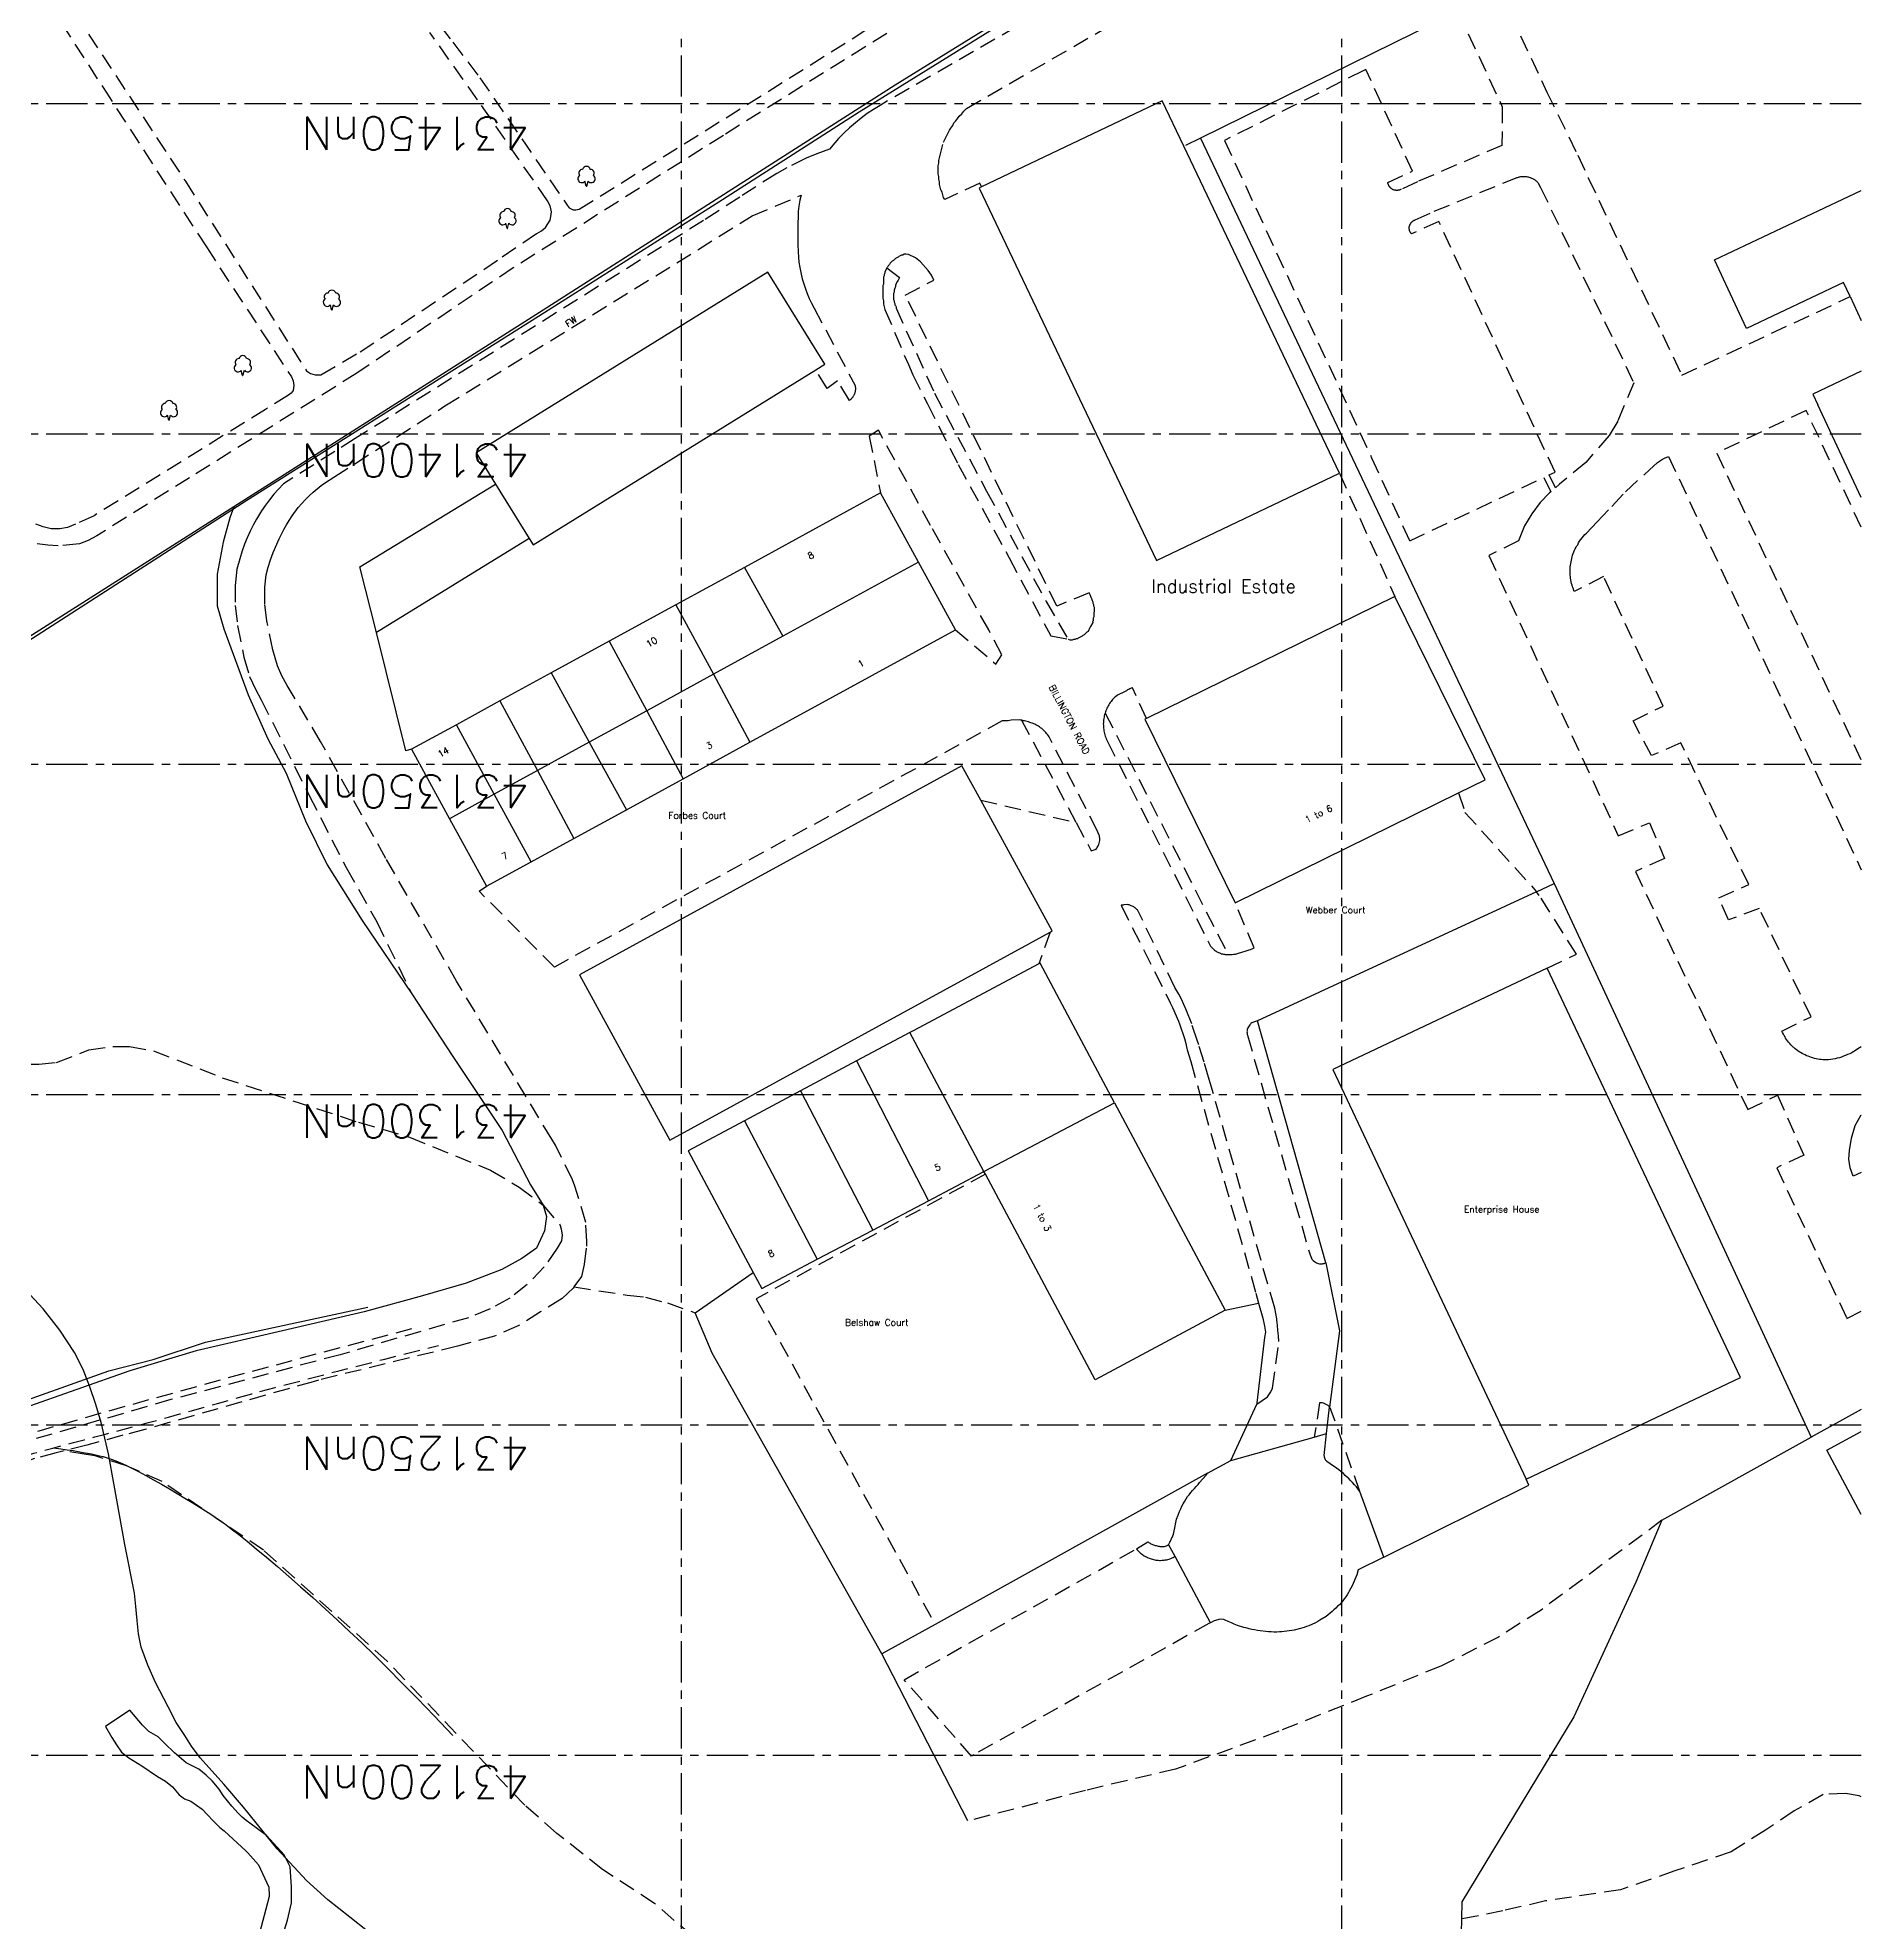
# Model space of a CAD drawing. Extents: x 380524 to 381571, y 430951 to 432014.
# Drawn here: x 381202.5 to 381478.6, y 431174.7 to 431459.9 of the extents above; entities that cross this region are included whole.
import ezdxf

# ---------------------------------------------------------------- set-up
doc = ezdxf.new("R2010")
doc.units = 0
doc.header["$LTSCALE"] = 5
doc.header["$MEASUREMENT"] = 0
doc.linetypes.add('CENTER', pattern=[2, 1.25, -0.25, 0.25, -0.25])
doc.linetypes.add('DASHED', pattern=[0.75, 0.5, -0.25])
doc.layers.get('0').update_dxf_attribs({"linetype": 'CONTINUOUS'})
for name, color, linetype in [('DRGTEXT', 4, 'CONTINUOUS'), ('G8010001', 8, 'CONTINUOUS'), ('G8010007', 6, 'CONTINUOUS'), ('G8010021', 8, 'DASHED'), ('G8010030', 8, 'CONTINUOUS'), ('G8010032', 8, 'DASHED'), ('G8010036', 3, 'DASHED'), ('G8010059', 4, 'CONTINUOUS'), ('G8010373', 8, 'CONTINUOUS'), ('G8010572', 8, 'CENTER'), ('G8011000', 8, 'CONTINUOUS'), ('G8011005', 6, 'CONTINUOUS'), ('G8011006', 8, 'CONTINUOUS'), ('G8011009', 8, 'CONTINUOUS'), ('os', 8, 'CONTINUOUS')]:
    doc.layers.add(name, color=color, linetype=linetype)
doc.styles.add('ROMANS', font='ROMANS.SHX')
doc.styles.get("Standard").update_dxf_attribs({"font": 'SIMPLEX.SHX'})

# ---------------------------------------------------------------- blocks, each defined once
blk = doc.blocks.new('TREENC')
for p, q in [((-0.192324, 0.008718), (-1.744066, 5.965677)), ((-0.193702, 0.00637), (0.231854, 0.00637)), ((0.231854, 0.00637), (1.816483, 6.033653))]:
    blk.add_line(p, q)
for centre, radius, start, end in [((0.01908, 18.506806), 4.597739, 13.229441, 166.770559), ((-5.352941, 8.804875), 4.597739, 124.320684, 321.504411), ((-4.646574, 15.301103), 4.262135, 87.445922, 219.289963), ((5.485202, 8.804875), 4.597739, 217.066148, 56.595122), ((4.684725, 15.301103), 4.262135, 321.417723, 92.554078)]:
    blk.add_arc(centre, radius, start, end)

msp = doc.modelspace()

# ---------------------------------------------------------------- linework, layer by layer
at = {"layer": 'G8010001'}
for points in [[(381376.04, 431443.51), (381372.77, 431450.38), (381345.41, 431437.35)], [(381399.62, 431394.04), (381376.04, 431443.51)], [(381345.41, 431437.35), (381345.07, 431437.19), (381371.92, 431380.84), (381399.62, 431394.04)], [(381476.92, 431420.75), (381475.92, 431422.88), (381461.22, 431415.93), (381456.37, 431426.33), (381478.62, 431436.81)], [(381320.34, 431409.68), (381321.7, 431410.51), (381313.07, 431424.46), (381268.92, 431397.12), (381271.87, 431392.36)], [(381476.92, 431420.75), (381478.62, 431417.12)], [(381276.95, 431384.15), (381277.55, 431383.18), (381320.34, 431409.68)], [(381478.62, 431409.45), (381471.27, 431405.99), (381472.04, 431404.36)], [(381478.62, 431390.34), (381472.04, 431404.36)], [(381271.87, 431392.36), (381276.95, 431384.15)], [(381330.14, 431391.06), (381309.53, 431379.78)], [(381335.87, 431380.57), (381330.14, 431391.06)], [(381309.53, 431379.78), (381299.16, 431374.13)], [(381309.53, 431379.78), (381315.36, 431369.34)], [(381335.87, 431380.57), (381315.36, 431369.34)], [(381341.49, 431370.31), (381335.87, 431380.57)], [(381299.16, 431374.13), (381289.07, 431368.62)], [(381299.16, 431374.13), (381304.83, 431363.59)], [(381408.02, 431375.38), (381370.41, 431356.91)], [(381417.65, 431345.66), (381421.67, 431347.63), (381408.02, 431375.38)], [(381310.37, 431353.3), (381341.49, 431370.31)], [(381289.07, 431368.62), (381280.29, 431363.82)], [(381289.07, 431368.62), (381294.75, 431358.07)], [(381315.36, 431369.34), (381304.83, 431363.59)], [(381280.29, 431363.82), (381272.52, 431359.57)], [(381280.29, 431363.82), (381286.05, 431353.32)], [(381304.83, 431363.59), (381294.75, 431358.07)], [(381304.83, 431363.59), (381310.37, 431353.3)], [(381272.52, 431359.57), (381265.92, 431355.96)], [(381272.52, 431359.57), (381278.2, 431349.02)], [(381265.92, 431355.96), (381259.14, 431352.26)], [(381271.67, 431345.45), (381265.92, 431355.96)], [(381294.75, 431358.07), (381286.05, 431353.32)], [(381294.75, 431358.07), (381300.28, 431347.78)], [(381370.41, 431356.91), (381370.17, 431356.79), (381383.82, 431328.99)], [(381286.05, 431353.32), (381278.2, 431349.02)], [(381286.05, 431353.32), (381291.67, 431343.09)], [(381300.28, 431347.78), (381310.37, 431353.3)], [(381259.14, 431352.26), (381264.89, 431341.74)], [(381278.2, 431349.02), (381271.67, 431345.45)], [(381278.2, 431349.02), (381283.73, 431338.74)], [(381345.3, 431344.53), (381342.47, 431349.74), (381284.57, 431318.09), (381298.22, 431293.09), (381355.82, 431324.57)], [(381291.67, 431343.09), (381300.28, 431347.78)], [(381271.67, 431345.45), (381264.89, 431341.74)], [(381277.26, 431335.21), (381271.67, 431345.45)], [(381355.82, 431324.57), (381356.12, 431324.74), (381345.3, 431344.53)], [(381383.82, 431328.99), (381417.65, 431345.66)], [(381264.89, 431341.74), (381270.49, 431331.51)], [(381283.73, 431338.74), (381291.67, 431343.09)], [(381277.26, 431335.21), (381283.73, 431338.74)], [(381270.49, 431331.51), (381277.26, 431335.21)], [(381354.1, 431319.78), (381335.07, 431309.63), (381334.58, 431309.38)], [(381365.58, 431298.75), (381354.32, 431319.88), (381354.1, 431319.78)], [(381431.04, 431319.13), (381398.59, 431303.78), (381427.89, 431241.78)], [(381427.89, 431241.78), (381460.34, 431257.17), (381431.04, 431319.13)], [(381334.58, 431309.38), (381326.52, 431305.07)], [(381345.8, 431288.32), (381334.58, 431309.38)], [(381326.52, 431305.07), (381318.02, 431300.55)], [(381326.52, 431305.07), (381337.39, 431283.9)], [(381318.02, 431300.55), (381309.53, 431296.03)], [(381318.02, 431300.55), (381328.98, 431279.48)], [(381345.8, 431288.32), (381365.58, 431298.75)], [(381365.58, 431298.75), (381382.32, 431267.34)], [(381309.53, 431296.03), (381301.02, 431291.49), (381310.88, 431273.05)], [(381309.53, 431296.03), (381320.56, 431275.05)], [(381337.39, 431283.9), (381345.8, 431288.32)], [(381346.01, 431287.92), (381345.8, 431288.32)], [(381382.32, 431267.34), (381362.62, 431256.79), (381346.01, 431287.92)], [(381328.98, 431279.48), (381337.39, 431283.9)], [(381320.56, 431275.05), (381328.98, 431279.48)], [(381310.88, 431273.05), (381312.17, 431270.63), (381320.56, 431275.05)]]:
    msp.add_lwpolyline(points, dxfattribs=at)
at = {"layer": 'G8010007', "color": 8}
for points in [[(381190.67, 431361.97), (381234.22, 431389.95), (381279.3, 431418.39), (381306.19, 431435.46), (381326.89, 431448.7), (381369.41, 431475.11), (381387.68, 431486.42), (381409.3, 431500), (381416.45, 431504.3), (381428.1, 431511.8), (381440.4, 431519.65), (381452.8, 431527.5), (381466.1, 431536.05), (381478.62, 431543.82)], [(381252.46, 431173.36), (381249.81, 431175.48), (381246.44, 431178.12), (381243.25, 431181.03), (381238.8, 431185.82), (381233.69, 431192.11), (381230.71, 431195.62), (381227.12, 431199.61), (381225.81, 431201.38), (381224.82, 431203), (381223.51, 431204.96), (381222.29, 431207.32), (381220.38, 431211.01), (381219.19, 431213.64), (381218.19, 431216.36), (381217.79, 431218.38), (381217.6, 431220.4), (381217.4, 431222.52), (381217.2, 431224.54), (381215.71, 431231.91), (381214.13, 431240.89), (381213.24, 431245.62), (381212.14, 431250.35), (381211.33, 431253.06), (381210.42, 431255.77), (381209.41, 431258.37), (381208.09, 431260.97), (381205.89, 431264.35), (381203.39, 431267.53), (381197.31, 431274.06)]]:
    msp.add_lwpolyline(points, dxfattribs=at)
at = {"layer": 'G8010021'}
for points in [[(381411.35, 431500), (381408.3, 431498.2), (381403.1, 431494.95), (381394.74, 431489.59), (381353.96, 431463.47), (381330.07, 431449.7)], [(381338.97, 431441.35), (381339.67, 431444.15), (381340.56, 431445.94), (381340.76, 431446.24), (381341.06, 431446.64), (381341.26, 431447.04), (381341.56, 431447.34), (381341.86, 431447.74), (381342.06, 431448.04), (381342.46, 431448.44), (381342.75, 431448.84), (381343.14, 431449.23), (381364.27, 431461.42), (381408.28, 431488.3), (381413.1, 431491.55)], [(381423.86, 431467.03), (381431.03, 431451.7), (381435.68, 431442.18), (381437.29, 431438.74), (381451.45, 431408.85)], [(381417.53, 431463.92), (381424.27, 431449.49)], [(381330.07, 431449.7), (381329.09, 431449.09), (381328.14, 431448.46), (381327.22, 431447.78), (381326.33, 431447.06), (381325.46, 431446.31), (381324.63, 431445.53), (381323.78, 431444.66), (381323.23, 431444.05), (381322.42, 431443.08)], [(381322.42, 431443.08), (381320.49, 431442.37), (381318.9, 431441.7), (381315.93, 431440.25), (381314.44, 431439.41), (381308.85, 431435.82), (381303.32, 431432.27), (381250.62, 431399.27), (381247.52, 431397.32), (381239.75, 431392.41), (381239, 431391.63), (381238.31, 431390.84), (381237.64, 431390.02), (381237.01, 431389.18), (381236.42, 431388.31), (381235.67, 431387.09), (381235.17, 431386.17), (381234.7, 431385.23), (381234.27, 431384.27), (381233.86, 431383.29), (381233.51, 431382.3), (381233.13, 431381.09), (381232.69, 431379.51), (381232.43, 431377.01), (381232.43, 431374.01), (381232.78, 431370.96), (381233.76, 431366.19), (381234.6, 431363.28), (381235.5, 431361.36), (381236.38, 431359.72), (381243.66, 431345.23), (381249.26, 431334.33), (381253.86, 431326.13), (381259.17, 431315.24)], [(381339.87, 431435.45), (381339.67, 431435.75), (381339.47, 431436.55), (381339.27, 431436.94), (381339.07, 431437.74), (381339.07, 431438.14), (381338.97, 431438.54), (381338.97, 431438.94), (381338.87, 431439.34), (381338.86, 431440.54), (381338.96, 431440.94), (381338.97, 431441.35)], [(381428.3, 431438.85), (381428.47, 431438.79), (381428.59, 431438.74), (381428.71, 431438.7), (381428.82, 431438.65), (381428.93, 431438.59), (381429.03, 431438.53), (381429.13, 431438.46), (381429.22, 431438.39), (381429.31, 431438.33), (381429.4, 431438.26), (381429.49, 431438.18), (381429.65, 431438.02), (381429.71, 431437.94), (381430.07, 431437.29), (381444.16, 431407.73)], [(381283.78, 431270.86), (381284.9, 431272.43), (381285.33, 431274.25), (381285.69, 431277.05), (381285.69, 431277.74), (381285.52, 431280.63), (381283.87, 431286.13), (381283.48, 431287.09), (381280.93, 431292.32), (381280.36, 431293.23), (381265.96, 431317.13), (381255.26, 431335.73), (381245.36, 431353.43), (381240.32, 431361.88), (381239.52, 431363.38), (381238.82, 431364.88), (381238.12, 431367.28), (381237.23, 431371.68), (381236.93, 431374.28), (381236.93, 431376.78), (381237.13, 431378.67), (381237.43, 431379.8), (381237.79, 431380.91), (381238.19, 431382.01), (381239.08, 431384.07), (381239.43, 431384.79), (381239.8, 431385.5), (381240.19, 431386.2), (381240.61, 431386.89), (381241.04, 431387.57), (381241.99, 431388.85), (381242.51, 431389.46), (381243.06, 431390.04), (381243.62, 431390.61), (381244.22, 431391.15), (381244.83, 431391.66), (381245.46, 431392.15), (381246.1, 431392.62), (381247.38, 431393.42), (381264.2, 431404.2), (381310.73, 431432.96), (381318.13, 431436.1)], [(381318.13, 431436.1), (381317.92, 431435.34), (381317.75, 431434.46), (381317.68, 431433.64), (381317.65, 431432.67), (381317.63, 431432.01), (381317.6, 431431.26), (381317.61, 431430.4), (381317.61, 431429.52), (381317.63, 431428.62), (381317.65, 431427.51)], [(381317.65, 431427.51), (381317.7, 431426.73), (381317.79, 431425.95), (381317.91, 431425.17), (381318.05, 431424.4), (381318.28, 431423.44), (381318.51, 431422.69), (381318.76, 431421.94), (381319.04, 431421.21), (381319.35, 431420.49), (381319.69, 431419.78), (381320.09, 431419.02), (381326.29, 431407.28), (381326.3, 431407.19), (381326.32, 431407.11)], [(381333.71, 431427.18), (381333.51, 431427.03), (381333.31, 431427.03), (381332.91, 431426.82), (381332.81, 431426.73), (381332.41, 431426.53), (381332.11, 431426.22), (381331.91, 431426.12), (381331.61, 431425.82), (381331.5, 431425.62), (381331.31, 431425.42), (381331.2, 431425.22), (381331.11, 431425.13)], [(381331.11, 431425.13), (381330.98, 431424.87), (381330.8, 431424.52), (381330.8, 431424.32), (381330.7, 431424.12), (381330.7, 431423.92), (381330.61, 431423.72), (381330.6, 431422.62), (381330.51, 431422.42), (381330.51, 431420.52), (381330.61, 431420.12), (381330.61, 431419.62), (381330.81, 431418.82), (381334.35, 431410.47), (381335.01, 431408.92), (381337.24, 431404.52), (381341.91, 431395.32), (381349.61, 431381.22), (381355.91, 431369.42), (381358.54, 431368.9)], [(381347.61, 431365.13), (381348.51, 431366.53), (381346.51, 431370.32), (381337.71, 431386.13), (381329.81, 431400.53)], [(381449.44, 431396.55), (381478.62, 431334.02)], [(381456.73, 431397.07), (381478.62, 431350.59)], [(381363.36, 431338.43), (381363.36, 431338.78), (381363.31, 431338.93), (381363.31, 431339.13), (381363.26, 431339.22), (381363.21, 431339.42), (381363.11, 431339.57), (381362.96, 431339.87), (381355.66, 431354.12), (381355.56, 431354.27), (381355.41, 431354.47), (381355.25, 431354.62), (381355.15, 431354.77), (381354.55, 431355.38), (381354.35, 431355.48), (381354.2, 431355.63), (381354.05, 431355.73), (381353.65, 431355.93), (381353.5, 431356.03), (381353.1, 431356.22), (381352.91, 431356.27), (381352.76, 431356.32), (381352.56, 431356.42), (381352.35, 431356.47), (381352.16, 431356.52), (381351.91, 431356.57), (381351.7, 431356.57), (381351.51, 431356.63)], [(381364.16, 431357.73), (381364.05, 431357.52), (381364, 431357.32), (381364, 431357.12), (381363.95, 431356.92), (381363.9, 431356.67), (381363.91, 431356.27), (381363.86, 431356.07), (381363.91, 431355.87), (381363.91, 431355.42), (381363.96, 431355.22), (381363.96, 431355.02), (381364.16, 431354.22), (381364.26, 431354.02), (381364.31, 431353.82), (381364.51, 431353.42), (381380.05, 431322.52), (381380.1, 431322.42), (381380.71, 431321.82), (381380.86, 431321.72), (381380.96, 431321.67), (381381.06, 431321.57), (381381.21, 431321.52), (381381.31, 431321.47), (381381.61, 431321.37), (381381.76, 431321.27), (381381.91, 431321.28), (381382.06, 431321.23), (381382.2, 431321.23), (381382.3, 431321.17), (381382.6, 431321.17), (381382.74, 431321.19)], [(381387.11, 431253.13), (381388.7, 431254.23), (381389.25, 431254.98), (381389.5, 431255.53), (381390.45, 431262.63), (381390.41, 431263.47), (381390.31, 431264.27), (381390.26, 431265.07), (381390.11, 431265.87), (381390.11, 431266.02), (381389.96, 431266.87), (381389.81, 431267.67), (381379.91, 431302.27), (381379.15, 431304.87), (381378.31, 431307.52), (381378.11, 431308.07), (381377.25, 431310.67), (381376.4, 431312.82), (381375.7, 431314.42), (381375.3, 431315.17), (381374.7, 431316.17), (381369.06, 431327.93), (381368.96, 431327.98), (381368.7, 431328.23), (381368.6, 431328.28), (381368.5, 431328.38), (381368.4, 431328.43), (381368.1, 431328.53), (381367.8, 431328.68), (381367.65, 431328.68), (381367.55, 431328.73), (381366.95, 431328.72), (381366.85, 431328.67), (381366.56, 431328.63)], [(381387.19, 431311.16), (381386.91, 431311.03), (381386.61, 431310.93), (381386.51, 431310.88), (381386.36, 431310.83), (381386.21, 431310.73), (381386.16, 431310.63), (381386.06, 431310.53), (381385.85, 431310.22), (381385.7, 431309.97), (381385.65, 431309.82), (381385.65, 431309.57), (381385.6, 431309.47), (381385.65, 431309.32), (381385.65, 431309.07), (381385.7, 431308.97), (381395.16, 431275.72), (381395.36, 431275.22), (381395.45, 431275.07), (381395.55, 431274.97), (381395.61, 431274.87), (381395.86, 431274.73), (381396.15, 431274.53), (381396.31, 431274.48), (381396.4, 431274.43), (381396.61, 431274.38), (381397.06, 431274.38), (381397.15, 431274.43), (381397.31, 431274.43), (381397.4, 431274.48), (381397.56, 431274.53)], [(381279.07, 431283.24), (381281.57, 431280.33), (381281.79, 431279.68), (381281.96, 431278.69), (381281.83, 431277.86), (381281.2, 431276.73), (381279.24, 431273.89), (381276.65, 431271.23), (381274, 431269.15), (381271.03, 431267.57), (381267.74, 431266.21), (381248.33, 431260.61), (381222.71, 431253.81), (381200.31, 431247.33)], [(381283.78, 431270.86), (381283.59, 431270.69), (381281.92, 431269.13), (381278.64, 431267.08), (381275.37, 431265.02), (381271.71, 431263.42), (381266.09, 431261.9), (381245.03, 431256.76), (381244.25, 431256.53), (381218.75, 431249.29), (381215.42, 431248.41), (381209.99, 431246.92), (381206.54, 431246.04)], [(381398.11, 431252.68), (381398.06, 431252.78), (381397.91, 431252.93), (381397.41, 431253.18), (381397.2, 431253.27), (381397, 431253.32), (381396.6, 431253.32), (381395.8, 431248.15)], [(381206.54, 431246.04), (381205.35, 431245.74), (381202.08, 431244.88), (381198.82, 431243.73), (381193.18, 431241.95), (381187.94, 431240.06), (381184.27, 431238.8), (381172.2, 431233.3), (381168.63, 431231.64), (381164.77, 431229.58), (381161.1, 431227.31), (381158.23, 431225.26), (381154.95, 431222.69), (381151.88, 431219.93), (381147.51, 431214.98), (381145.82, 431212.84), (381143.99, 431210.32)]]:
    msp.add_lwpolyline(points, dxfattribs=at)
at = {"layer": 'G8010030'}
for points in [[(381478.62, 431544.17), (381465.95, 431536.3), (381452.65, 431527.75), (381440.25, 431519.9), (381427.95, 431512.05), (381416.3, 431504.55), (381408.65, 431500), (381332.34, 431452.77), (381305.81, 431435.8), (381279.04, 431418.71), (381232.24, 431388.94)], [(381417.53, 431463.92), (381378.57, 431444.75)], [(381378.57, 431444.75), (381432.14, 431331.93)], [(381253.82, 431369.91), (381251.33, 431379.88), (381271.87, 431392.36)], [(381232.24, 431388.94), (381190.37, 431362.33), (381190.2, 431363.09)], [(381232.24, 431388.94), (381231.62, 431387.26), (381230.63, 431383.57), (381229.72, 431378.77), (381229.72, 431373.97), (381230.72, 431370.47), (381234.42, 431360.47), (381237.39, 431353.81), (381240.16, 431348.63), (381243.07, 431341.43), (381246.37, 431334.73), (381251.67, 431326.33), (381259.17, 431315.24)], [(381276.95, 431384.15), (381253.82, 431369.91)], [(381259.14, 431352.26), (381258.29, 431352.01), (381253.82, 431369.91)], [(381429.47, 431330.69), (381387.19, 431311.16)], [(381429.47, 431330.69), (381432.14, 431331.93)], [(381432.14, 431331.93), (381455.33, 431281.99), (381471.05, 431248.14)], [(381259.17, 431315.24), (381265.37, 431305.74), (381272.87, 431294.54), (381277.17, 431286.34), (381279.07, 431283.24)], [(381397.56, 431274.53), (381387.19, 431311.16)], [(381279.07, 431283.24), (381279.57, 431281.54), (381279.27, 431279.34), (381278.07, 431276.73), (381275.85, 431275.16), (381272.81, 431273.49), (381267.39, 431271.42), (381260.79, 431269.53), (381251.95, 431267.1), (381239.58, 431264.23), (381226.54, 431261.21), (381216.48, 431258.18), (381200.43, 431252.52), (381186.49, 431247.34), (381166.81, 431241.65), (381162.59, 431241.49), (381157.43, 431237.84), (381153.59, 431232.36)], [(381302.07, 431266.94), (381310.88, 431273.05)], [(381397.56, 431274.53), (381399.62, 431264.22), (381398.11, 431252.68)], [(381382.32, 431267.34), (381387.37, 431268.42)], [(381387.37, 431268.42), (381388, 431266.13), (381388.25, 431264.93), (381388.41, 431264.02), (381388.26, 431263.22), (381387.11, 431253.32), (381387.11, 431253.13)], [(381330.34, 431215.32), (381304.67, 431260.84), (381302.07, 431266.94)], [(381383.15, 431244.6), (381387.11, 431253.13)], [(381397.66, 431248.67), (381398.11, 431252.68)], [(381478.62, 431252.3), (381471.05, 431248.14)], [(381383.15, 431244.6), (381395.8, 431248.15)], [(381395.8, 431248.15), (381397.66, 431248.67)], [(381402.71, 431239.93), (381402.21, 431240.63), (381401.91, 431240.92), (381401.61, 431241.27), (381401.31, 431241.57), (381401, 431241.92), (381400.85, 431242.02), (381400.5, 431242.32), (381400.21, 431242.62), (381399.86, 431242.87), (381399.51, 431243.17), (381398.81, 431243.67), (381398.71, 431243.72), (381397.71, 431244.47), (381397.65, 431244.57), (381397.55, 431244.62), (381397.45, 431244.82), (381397.35, 431245.12), (381397.35, 431245.27), (381397.3, 431245.37), (381397.66, 431248.67)], [(381448.44, 431235.56), (381471.05, 431248.14)], [(381478.62, 431236.45), (381473.4, 431246.17), (381478.62, 431248.98)], [(381379.64, 431242.67), (381383.15, 431244.6)], [(381379.64, 431242.67), (381338.42, 431219.79)], [(381373.74, 431231.91), (381373.76, 431231.93), (381373.81, 431232.03), (381373.9, 431232.13), (381373.95, 431232.23), (381374.06, 431232.38), (381374.11, 431232.53), (381374.15, 431232.63), (381374.2, 431232.78), (381374.31, 431232.93), (381374.5, 431233.43), (381374.75, 431234.68), (381374.81, 431234.98), (381374.96, 431235.72), (381375.06, 431235.97), (381375.11, 431236.07), (381375.4, 431236.87), (381375.61, 431237.27), (381375.75, 431237.67), (381375.95, 431238.02), (381376.2, 431238.42), (381376.6, 431239.13), (381376.85, 431239.42), (381377.1, 431239.77), (381377.35, 431240.07), (381377.65, 431240.37), (381377.9, 431240.67), (381378.2, 431240.97), (381378.45, 431241.27), (381379.46, 431242.37), (381379.64, 431242.67)], [(381406.34, 431229.99), (381428.29, 431240.88), (381427.89, 431241.78)], [(381406.34, 431229.99), (381402.71, 431239.93)], [(381448.44, 431235.56), (381444.5, 431226.21), (381435.12, 431205.82), (381418.16, 431177.81), (381418.09, 431175.19)], [(381374.72, 431230.07), (381373.74, 431231.91)], [(381380.08, 431220.04), (381374.72, 431230.07)], [(381406.34, 431229.99), (381402.46, 431228.03), (381402.26, 431227.28), (381401.56, 431225.63), (381401.16, 431224.93), (381400.96, 431224.63), (381400.76, 431224.28), (381400.56, 431223.98), (381400.31, 431223.68), (381400.11, 431223.38), (381399.61, 431222.78), (381399.31, 431222.53), (381399.06, 431222.23), (381398.76, 431221.98), (381398.51, 431221.73), (381397.61, 431220.98), (381396.66, 431220.43), (381396.36, 431220.22), (381396.01, 431220.02), (381394.96, 431219.57), (381394.61, 431219.47), (381394.25, 431219.32), (381392.75, 431218.92), (381390.9, 431218.67), (381390.55, 431218.67), (381390.15, 431218.62), (381389.7, 431218.63), (381389.3, 431218.68), (381388.85, 431218.68), (381387.21, 431218.88), (381386.76, 431218.98), (381386.36, 431219.03), (381385.95, 431219.12), (381385.65, 431219.22), (381385.15, 431219.32), (381384.2, 431219.62), (381383.7, 431219.82), (381383.25, 431220.02), (381382.75, 431220.22), (381382.3, 431220.42), (381382.1, 431220.52), (381381.55, 431220.57), (381380.65, 431220.32), (381380.08, 431220.04)], [(381338.42, 431219.79), (381330.34, 431215.32)], [(381343.37, 431190.04), (381330.34, 431215.32)], [(381418.09, 431175.19), (381417.78, 431163.07), (381423.72, 431151.96)]]:
    msp.add_lwpolyline(points, dxfattribs=at)
at = {"layer": 'G8010032'}
for points in [[(381478.62, 431553.32), (381461.15, 431542.3), (381451.85, 431536.45), (381425.25, 431519.45), (381413.1, 431511.65), (381401.1, 431504.25), (381394.1, 431500), (381362.89, 431480.42), (381306.35, 431445.16), (381274.51, 431425.1), (381250.86, 431409.16), (381225.53, 431393.35)], [(381195.8, 431482.4), (381224.9, 431438.21), (381243.24, 431409.51), (381243.84, 431409.11), (381244.53, 431408.92), (381245.43, 431408.91), (381251.34, 431412.38), (381272.88, 431426.75), (381278.09, 431430.32), (381278.8, 431430.72), (381279.4, 431431.21), (381280.1, 431432.3), (381280.2, 431432.9), (381280.31, 431433.59), (381280.11, 431434.48), (381279.71, 431435.27), (381269.14, 431450.54), (381261.89, 431460.74)], [(381197.99, 431474.73), (381212.44, 431452.39), (381228.08, 431428.27), (381240.94, 431408.61), (381241.24, 431408.02), (381241.34, 431407.32), (381241.24, 431406.54)], [(381261.2, 431464.71), (381265.39, 431459.25), (381269.48, 431453.89), (381282.71, 431434.58), (381283.01, 431434.18), (381283.61, 431433.89), (381284.01, 431433.88), (381284.51, 431433.98), (381306.76, 431447.83), (381331.69, 431463.47)], [(381424.27, 431449.49), (381424.22, 431443.64), (381411.41, 431438.13), (381408.95, 431437), (381408.86, 431436.95), (381408.8, 431436.93), (381408.74, 431436.91), (381408.69, 431436.89), (381408.63, 431436.88), (381408.57, 431436.87), (381408.53, 431436.85), (381408.47, 431436.84), (381408.41, 431436.83), (381408.35, 431436.83), (381408.28, 431436.83), (381408.22, 431436.83), (381408.17, 431436.84), (381408.11, 431436.84), (381408.05, 431436.85), (381407.99, 431436.86), (381407.93, 431436.88), (381407.88, 431436.89), (381407.82, 431436.91), (381407.77, 431436.93), (381407.71, 431436.96), (381407.67, 431436.98), (381407.62, 431437.01), (381407.53, 431437.07), (381407.48, 431437.1), (381407.44, 431437.14), (381407.39, 431437.18), (381407.35, 431437.22), (381407.31, 431437.26), (381407.27, 431437.3), (381407.23, 431437.35), (381407.2, 431437.39), (381407.15, 431437.44), (381407.12, 431437.49), (381407.09, 431437.54), (381407.07, 431437.59), (381407.05, 431437.65), (381407.03, 431437.7), (381407.01, 431437.76), (381406.99, 431437.81), (381406.96, 431437.87), (381406.95, 431437.92), (381406.95, 431437.98), (381406.94, 431438.04), (381410.66, 431439.76), (381403.6, 431455.11), (381403.19, 431454.92), (381382.21, 431444.39), (381404.49, 431396.36), (381410.25, 431383.8), (381430.54, 431393.39), (381431.61, 431391.23), (381431.43, 431391.07), (381430.02, 431389.57), (381428.73, 431387.87), (381427.62, 431386.07), (381426.73, 431383.77), (381422.23, 431381.57), (381441.83, 431339.13), (381446.53, 431341.13), (381448.83, 431335.73), (381444.43, 431333.73), (381461.42, 431297.71), (381465.92, 431299.91), (381469.91, 431290.81), (381465.82, 431288.91), (381476.42, 431266.11), (381478.62, 431267.18)], [(381444.16, 431407.73), (381441.75, 431401.89), (381440.44, 431399.74), (381436.93, 431395.66), (381432.92, 431392.36), (381432.32, 431391.83), (381431.34, 431393.76), (381432.25, 431394.18), (381414.65, 431432.14), (381410.53, 431430.24), (381410.46, 431430.32), (381410.43, 431430.36), (381410.4, 431430.41), (381410.37, 431430.45), (381410.34, 431430.5), (381410.31, 431430.54), (381410.28, 431430.59), (381410.26, 431430.64), (381410.24, 431430.69), (381410.24, 431430.75), (381410.21, 431430.8), (381410.2, 431430.85), (381410.2, 431430.91), (381410.19, 431430.96), (381410.18, 431431.02), (381410.18, 431431.07), (381410.18, 431431.13), (381410.18, 431431.18), (381410.19, 431431.24), (381410.18, 431431.3), (381410.19, 431431.35), (381410.21, 431431.43), (381410.22, 431431.49), (381410.25, 431431.54), (381410.26, 431431.59), (381410.28, 431431.64), (381410.3, 431431.69), (381410.33, 431431.74), (381410.36, 431431.79), (381410.39, 431431.83), (381410.42, 431431.88), (381410.45, 431431.92), (381410.49, 431431.97), (381410.53, 431432.01), (381410.56, 431432.05), (381410.61, 431432.08), (381410.66, 431432.12), (381410.7, 431432.16), (381410.73, 431432.19), (381410.78, 431432.22), (381410.83, 431432.25), (381410.88, 431432.27), (381410.93, 431432.3), (381410.98, 431432.32), (381411.04, 431432.34), (381411.09, 431432.36), (381413.94, 431433.67), (381426.28, 431438.68), (381426.47, 431438.76), (381426.59, 431438.8), (381426.7, 431438.84), (381426.82, 431438.87), (381426.94, 431438.89), (381427.06, 431438.91), (381427.18, 431438.93), (381427.31, 431438.94), (381427.43, 431438.94), (381427.57, 431438.94), (381427.69, 431438.94), (381427.81, 431438.93), (381427.94, 431438.92), (381428.06, 431438.9), (381428.18, 431438.87), (381428.3, 431438.85)], [(381345.41, 431437.35), (381345.17, 431437.94), (381339.87, 431435.45)], [(381358.54, 431368.9), (381358.8, 431368.82), (381359.2, 431368.82), (381359.4, 431368.92), (381359.6, 431368.92), (381359.8, 431369.02), (381360.01, 431369.02), (381360.11, 431369.12), (381360.71, 431369.42), (381360.81, 431369.52), (381361.01, 431369.63), (381361.41, 431370.03), (381361.6, 431370.12), (381361.9, 431370.72), (381362, 431370.82), (381362.31, 431371.42), (381362.3, 431371.62), (381362.4, 431371.72), (381362.4, 431372.12), (381362.5, 431372.32), (381362.51, 431373.72), (381362.41, 431373.92), (381362.41, 431374.12), (381362.31, 431374.32), (381362.31, 431374.52), (381362.21, 431374.72), (381362.11, 431375.02), (381362.01, 431375.22), (381361.91, 431375.52), (381361.71, 431375.92), (381356.81, 431373.92), (381333.89, 431420.97), (381338.19, 431423.25), (381337.85, 431423.98), (381337.35, 431424.73), (381336.21, 431426.03), (381335.41, 431426.62), (381334.37, 431427.11), (381333.99, 431427.17), (381333.71, 431427.18)], [(381331.11, 431425.13), (381333, 431423.63), (381332.81, 431423.23), (381332.61, 431422.93), (381332.5, 431422.73), (381332.4, 431422.43), (381332.4, 431422.23), (381332.31, 431422.03), (381332.2, 431421.73), (381332.21, 431421.42), (381332.1, 431421.22), (381332.1, 431420.32), (381332.2, 431420.12), (381332.2, 431419.92), (381332.3, 431419.72), (381332.3, 431419.52), (381332.4, 431419.42), (381332.5, 431419.22), (381332.5, 431419.02), (381338.3, 431406.12), (381346.2, 431391.32), (381355.2, 431374.62), (381358.54, 431368.9)], [(381451.45, 431408.85), (381476.92, 431420.75)], [(381326.32, 431407.11), (381326.33, 431407.01), (381326.34, 431406.93), (381326.34, 431406.84), (381326.34, 431406.75), (381326.34, 431406.66), (381326.32, 431406.56), (381326.31, 431406.47), (381326.3, 431406.38), (381326.28, 431406.3), (381326.25, 431406.21), (381326.22, 431406.12), (381326.19, 431406.04), (381326.14, 431405.91), (381326.1, 431405.84), (381326.06, 431405.76), (381326.01, 431405.68), (381325.97, 431405.59), (381325.92, 431405.52), (381325.86, 431405.45), (381325.8, 431405.38), (381325.74, 431405.31), (381325.67, 431405.25), (381325.61, 431405.19), (381325.54, 431405.13), (381325.43, 431405.05), (381323.6, 431408.03), (381322.07, 431406.86), (381320.34, 431409.68)], [(381241.24, 431406.54), (381240.93, 431406.14), (381240.53, 431405.84), (381237.02, 431403.66), (381211.08, 431387.6), (381208.27, 431386.31), (381207.07, 431385.82), (381205.87, 431385.62), (381204.57, 431385.62), (381203.37, 431385.92), (381202.28, 431386.31)], [(381470.27, 431403.54), (381456.73, 431397.07)], [(381478.62, 431385.84), (381470.27, 431403.54)], [(381329.81, 431400.53), (381328.41, 431399.63), (381330.14, 431391.06)], [(381478.62, 431307.23), (381478.11, 431306.91), (381477.61, 431306.56), (381477.41, 431306.46), (381477.16, 431306.31), (381476.86, 431306.16), (381476.52, 431306.06), (381476.22, 431305.92), (381475.92, 431305.82), (381475.62, 431305.66), (381475.32, 431305.56), (381474.97, 431305.51), (381474.67, 431305.41), (381474.31, 431305.36), (381474.02, 431305.31), (381473.67, 431305.26), (381472.77, 431305.26), (381472.52, 431305.31), (381472.27, 431305.31), (381471.51, 431305.46), (381471.27, 431305.56), (381471.07, 431305.61), (381470.56, 431305.81), (381470.32, 431305.86), (381470.12, 431306.01), (381469.87, 431306.11), (381469.67, 431306.21), (381469.42, 431306.36), (381469.21, 431306.46), (381468.61, 431306.91), (381468.41, 431307.11), (381468.31, 431307.16), (381467.96, 431307.51), (381467.81, 431307.71), (381467.61, 431307.91), (381467.16, 431308.51), (381467.07, 431308.71), (381466.92, 431308.91), (381466.82, 431309.11), (381466.67, 431309.36), (381466.57, 431309.56), (381471.02, 431311.76), (381463.18, 431328.14), (381458.53, 431326.43), (381457.03, 431329.78), (381461.57, 431331.78), (381451.32, 431353.23), (381446.87, 431351.28), (381444.07, 431356.53), (381448.62, 431358.78), (381439.58, 431378.41), (381435.17, 431376.12), (381434.98, 431376.62), (381434.88, 431376.82), (381434.83, 431377.07), (381434.73, 431377.32), (381434.68, 431377.57), (381434.63, 431377.87), (381434.58, 431378.12), (381434.58, 431378.37), (381434.53, 431378.62), (381434.53, 431379.86), (381434.77, 431381.11), (381434.87, 431381.36), (381434.92, 431381.61), (381435.22, 431382.36), (381435.32, 431382.56), (381435.47, 431382.81), (381435.57, 431383.06), (381435.68, 431383.21), (381435.82, 431383.51), (381435.98, 431383.76), (381436.78, 431384.76), (381437.03, 431384.96), (381438.61, 431386.65), (381440.86, 431389.01), (381442.9, 431391.22), (381446.57, 431394.56), (381447.75, 431395.66), (381448.36, 431396.07), (381448.81, 431396.31), (381449.44, 431396.55)], [(381225.53, 431393.35), (381211.47, 431384.53), (381210.16, 431383.83), (381208.86, 431383.34), (381205.66, 431383.04), (381204.06, 431383.14), (381202.46, 431383.34)], [(381399.62, 431394.04), (381408.02, 431375.38)], [(381341.49, 431370.31), (381347.61, 431365.13)], [(381370.41, 431356.91), (381368.26, 431361.54), (381368.06, 431361.49), (381367.86, 431361.38), (381367.72, 431361.29), (381367.51, 431361.24), (381367.36, 431361.09), (381367.17, 431360.99), (381366.02, 431360.42), (381365.71, 431360.17), (381365.56, 431360.07), (381365.26, 431359.77), (381365.06, 431359.47), (381364.91, 431359.32), (381364.81, 431359.17), (381364.71, 431358.97), (381364.61, 431358.82), (381364.51, 431358.62), (381364.4, 431358.47), (381364.35, 431358.27), (381364.26, 431358.07), (381364.21, 431357.92), (381364.16, 431357.73)], [(381351.51, 431356.63), (381351.31, 431356.63), (381351.11, 431356.68), (381349.9, 431356.67), (381349.66, 431356.62), (381349.46, 431356.57), (381349.21, 431356.57), (381348.57, 431356.53), (381280.76, 431319.28), (381269.38, 431330.76), (381270.49, 431331.51)], [(381359.76, 431341.18), (381351.51, 431356.63)], [(381364.16, 431357.73), (381382.74, 431321.19)], [(381345.3, 431344.53), (381359.76, 431341.18)], [(381417.65, 431345.66), (381418.62, 431342.69), (381429.47, 431330.69)], [(381359.76, 431341.18), (381362.01, 431336.88), (381362.76, 431337.13), (381362.86, 431337.28), (381362.95, 431337.37), (381363.1, 431337.62), (381363.2, 431337.82), (381363.36, 431338.43)], [(381431.04, 431319.13), (381435.49, 431321.23), (381429.87, 431330.13), (381429.47, 431330.69)], [(381366.56, 431328.63), (381374, 431313.88), (381374.36, 431313.18), (381375.25, 431311.07), (381375.4, 431310.68), (381375.65, 431309.93), (381375.9, 431309.23), (381376.15, 431308.48), (381376.36, 431307.73), (381376.5, 431306.98), (381376.55, 431306.77), (381377.11, 431304.97), (381386.94, 431269.95), (381387.37, 431268.42)], [(381382.74, 431321.19), (381382.91, 431321.17), (381383.14, 431321.18), (381383.35, 431321.19), (381383.6, 431321.21), (381383.86, 431321.24), (381384.05, 431321.28), (381384.33, 431321.36), (381385.32, 431321.68), (381385.51, 431321.73), (381385.77, 431321.83), (381385.97, 431321.88), (381386.14, 431321.94), (381386.42, 431322.03), (381386.72, 431322.18), (381383.82, 431328.99)], [(381355.82, 431324.57), (381354.1, 431319.78)], [(381478.62, 431288.19), (381477.41, 431287.62), (381476.91, 431288.91), (381476.71, 431290.21), (381476.81, 431291.51), (381477.11, 431293.41), (381477.71, 431295.31), (381478.61, 431296.91), (381478.62, 431296.92)], [(381346.01, 431287.92), (381311.32, 431269.09), (381338.42, 431219.79)], [(381402.71, 431239.93), (381398.41, 431252.03), (381398.26, 431252.48), (381398.11, 431252.68)], [(381328.98, 431144.58), (381319.7, 431152.18), (381315.18, 431156.34), (381312.32, 431160.51), (381307.2, 431167.66), (381301.75, 431172.56), (381295.92, 431177.56), (381288.06, 431182.69), (381281.15, 431188.16), (381276.27, 431192.45), (381255.43, 431214.24), (381236.73, 431231.04), (381221.37, 431241.4), (381216.01, 431243.78), (381211.23, 431245.3), (381209.88, 431245.51), (381206.54, 431246.04)], [(381380.08, 431220.04), (381379.85, 431219.92), (381344.25, 431200.07), (381343.9, 431199.87), (381333.7, 431211.42), (381368.91, 431231.23)], [(381368.91, 431231.23), (381370.61, 431232.28), (381370.7, 431232.22), (381370.8, 431232.12), (381370.95, 431232.07), (381371.05, 431231.97), (381371.2, 431231.92), (381371.3, 431231.87), (381371.6, 431231.77), (381371.7, 431231.72), (381371.85, 431231.72), (381372.15, 431231.62), (381372.3, 431231.62), (381372.4, 431231.57), (381373.11, 431231.57), (381373.41, 431231.67), (381373.61, 431231.77), (381373.74, 431231.91)], [(381368.91, 431231.23), (381369, 431231.07), (381369.5, 431230.57), (381369.8, 431230.37), (381369.9, 431230.27), (381370.05, 431230.17), (381370.25, 431230.07), (381370.4, 431230.02), (381370.55, 431229.92), (381370.8, 431229.82), (381371.1, 431229.72), (381371.31, 431229.67), (381371.46, 431229.62), (381371.66, 431229.57), (381371.81, 431229.52), (381372.15, 431229.52), (381372.36, 431229.47), (381372.51, 431229.47), (381372.71, 431229.52), (381373.1, 431229.52), (381373.25, 431229.57), (381373.46, 431229.57), (381373.61, 431229.62), (381373.81, 431229.67), (381374.11, 431229.77), (381374.31, 431229.87), (381374.46, 431229.92), (381374.6, 431230.03), (381374.72, 431230.07)]]:
    msp.add_lwpolyline(points, dxfattribs=at)
at = {"layer": 'G8010036'}
for points in [[(381378.57, 431444.75), (381376.04, 431443.51)], [(381200.29, 431304.57), (381202.71, 431304.57), (381205.41, 431304.84), (381210.26, 431306.73), (381213.9, 431307.26), (381216.46, 431307.26), (381220.09, 431306.59), (381230.49, 431302.53), (381251.12, 431295.79), (381258.84, 431293.52), (381271.1, 431288.54), (381275.41, 431285.98), (381279.07, 431283.24)], [(381283.78, 431270.86), (381291.78, 431269.63), (381294.57, 431269.34), (381297.87, 431268.44), (381302.07, 431266.94)], [(381448.44, 431235.56), (381430.15, 431221.97), (381423.7, 431217.87), (381414.98, 431213.48), (381403.71, 431208.91), (381390.42, 431203.61), (381374.81, 431197.89), (381361.19, 431194.67), (381343.37, 431190.04)], [(381478.62, 431193.7), (381478.3, 431193.86), (381476.21, 431194.22), (381472.82, 431194.05), (381468.47, 431191.56), (381464.13, 431188.67), (381458.9, 431185.36), (381450.37, 431182.48), (381442.15, 431179.62), (381430.8, 431177.93), (381424.33, 431176.45), (381418.09, 431175.19)]]:
    msp.add_lwpolyline(points, dxfattribs=at)
at = {"layer": 'G8010059'}
msp.add_lwpolyline([(381239.66, 431172.77), (381240.36, 431175.01), (381240.95, 431177.64), (381240.95, 431180.07), (381240.75, 431183.1), (381239.85, 431184.92), (381237.17, 431187.83), (381234.68, 431189.7), (381234.08, 431190.11), (381233.49, 431190.61), (381232.89, 431191.21), (381231.92, 431192.29), (381230.62, 431193.91), (381230.03, 431194.88), (381228.94, 431196.1), (381228.05, 431196.98), (381226.93, 431197.86), (381225.04, 431198.86), (381223.25, 431200.36), (381221.77, 431201.76), (381220.78, 431202.76), (381219.38, 431203.56), (381218.39, 431204.55), (381216.48, 431206.81), (381212.82, 431204.36), (381213.74, 431202.66), (381214.45, 431201.57), (381215.24, 431200.47), (381216.33, 431199.58), (381218.31, 431198.38), (381220.69, 431196.79), (381221.88, 431196.09), (381222.97, 431195.19), (381223.96, 431193.99), (381224.75, 431193.39), (381225.71, 431193.02), (381227.45, 431191.82), (381228.24, 431190.99), (381229.1, 431190.04), (381230.11, 431189.06), (381230.76, 431188.56), (381234.09, 431185.45), (381234.34, 431185.2), (381235.99, 431183.38), (381237.51, 431180), (381237.58, 431178.74), (381237.59, 431178.61), (381235.89, 431172.12)], dxfattribs=at)
at = {"layer": 'G8010572', "flags": 128}
for points in [[(381300, 430951.02), (381300, 431973.67)], [(381400, 430951.02), (381400, 431973.67)], [(380523.84, 431450), (381478.62, 431450)], [(380523.84, 431400), (381478.62, 431400)], [(380523.84, 431350), (381478.62, 431350)], [(380523.84, 431300), (381478.62, 431300)], [(380523.84, 431250), (381478.62, 431250)], [(380523.84, 431200), (381478.62, 431200)]]:
    msp.add_lwpolyline(points, dxfattribs=at)
at = {"layer": 'os', "flags": 128}
for points in [[(381184.25, 431247.84), (381213.31, 431258.15), (381220.04, 431259.9), (381227.94, 431262.53), (381252.53, 431267.8)], [(381204.94, 431246.54), (381206.03, 431246.38), (381207.01, 431246.23), (381207.89, 431246.09), (381208.69, 431245.96), (381209.41, 431245.83), (381210.08, 431245.71), (381210.7, 431245.59), (381211.3, 431245.46), (381211.88, 431245.33), (381212.45, 431245.19), (381213.05, 431245.02), (381213.68, 431244.81), (381214.35, 431244.57), (381215.09, 431244.26), (381215.9, 431243.89), (381216.81, 431243.45), (381217.82, 431242.92), (381218.92, 431242.33), (381220.08, 431241.68), (381221.28, 431241), (381222.49, 431240.3), (381223.68, 431239.59), (381224.84, 431238.89), (381225.94, 431238.23), (381226.97, 431237.6), (381227.93, 431236.99), (381228.88, 431236.38), (381229.82, 431235.74), (381230.8, 431235.04), (381231.84, 431234.27), (381232.98, 431233.39), (381234.24, 431232.38), (381235.64, 431231.23), (381237.18, 431229.95), (381238.82, 431228.55), (381240.55, 431227.05), (381242.34, 431225.47), (381244.18, 431223.84), (381246.04, 431222.16), (381247.89, 431220.46), (381249.73, 431218.74), (381251.59, 431216.98), (381253.51, 431215.12), (381255.53, 431213.13), (381257.68, 431210.97), (381260.02, 431208.58), (381262.58, 431205.93), (381265.4, 431202.97)]]:
    msp.add_lwpolyline(points, dxfattribs=at)
at = {"layer": 'os', "linetype": 'DASHED', "flags": 128}
for points in [[(381138.35, 431213.78), (381141.53, 431216.82), (381144.27, 431219.46), (381146.62, 431221.73), (381148.62, 431223.68), (381150.32, 431225.33), (381151.76, 431226.74), (381152.99, 431227.94), (381154.06, 431228.98), (381154.99, 431229.87), (381155.82, 431230.65), (381156.56, 431231.33), (381157.21, 431231.92), (381157.79, 431232.44), (381158.32, 431232.89), (381158.8, 431233.3), (381159.25, 431233.68), (381159.68, 431234.04), (381160.1, 431234.38), (381160.52, 431234.7), (381160.95, 431235.01), (381161.39, 431235.31), (381161.85, 431235.61), (381162.33, 431235.89), (381162.86, 431236.17), (381163.44, 431236.44), (381164.07, 431236.71), (381164.77, 431236.99), (381165.55, 431237.29), (381166.43, 431237.61), (381167.41, 431237.95), (381168.5, 431238.32), (381169.73, 431238.74), (381171.1, 431239.2), (381172.66, 431239.71), (381174.44, 431240.3), (381176.49, 431240.97), (381178.85, 431241.73), (381181.57, 431242.59), (381184.68, 431243.57), (381188.23, 431244.69), (381192.31, 431245.95), (381197.18, 431247.43), (381203.13, 431249.2), (381210.49, 431251.32), (381219.54, 431253.86), (381230.59, 431256.91), (381243.96, 431260.53), (381259.93, 431264.78)], [(381143.08, 431211.48), (381144.97, 431213.73), (381146.62, 431215.67), (381148.05, 431217.33), (381149.3, 431218.75), (381150.38, 431219.96), (381151.34, 431220.99), (381152.19, 431221.86), (381152.96, 431222.62), (381153.68, 431223.3), (381154.35, 431223.9), (381154.99, 431224.44), (381155.59, 431224.92), (381156.17, 431225.36), (381156.73, 431225.77), (381157.27, 431226.16), (381157.81, 431226.54), (381158.35, 431226.92), (381158.89, 431227.29), (381159.42, 431227.66), (381159.94, 431228.02), (381160.44, 431228.37), (381160.93, 431228.71), (381161.4, 431229.04), (381161.84, 431229.34), (381162.26, 431229.63), (381162.66, 431229.9), (381163.04, 431230.15), (381163.41, 431230.4), (381163.78, 431230.63), (381164.16, 431230.86), (381164.54, 431231.08), (381164.93, 431231.31), (381165.35, 431231.53), (381165.78, 431231.76), (381166.24, 431231.99), (381166.71, 431232.23), (381167.2, 431232.47), (381167.71, 431232.71), (381168.23, 431232.97), (381168.77, 431233.22), (381169.33, 431233.49), (381169.89, 431233.76), (381170.47, 431234.03), (381171.06, 431234.31), (381171.66, 431234.59), (381172.25, 431234.88), (381172.85, 431235.16), (381173.44, 431235.45), (381174.04, 431235.74), (381174.63, 431236.03), (381175.24, 431236.32), (381175.87, 431236.61), (381176.52, 431236.92), (381177.22, 431237.23), (381177.95, 431237.54), (381178.74, 431237.87), (381179.59, 431238.21), (381180.48, 431238.55), (381181.42, 431238.9), (381182.38, 431239.26), (381183.36, 431239.61), (381184.34, 431239.96), (381185.31, 431240.31), (381186.27, 431240.65), (381187.2, 431240.97), (381188.11, 431241.29), (381189, 431241.6), (381189.87, 431241.9), (381190.75, 431242.2), (381191.62, 431242.5), (381192.5, 431242.79), (381193.39, 431243.09), (381194.3, 431243.39), (381195.24, 431243.69), (381196.21, 431244), (381197.23, 431244.31), (381198.31, 431244.64), (381199.45, 431244.98), (381200.67, 431245.33), (381201.97, 431245.7), (381203.36, 431246.09), (381204.84, 431246.49), (381206.37, 431246.9), (381207.95, 431247.32), (381209.56, 431247.75), (381211.18, 431248.18), (381212.81, 431248.6), (381214.41, 431249.03), (381215.99, 431249.45), (381217.55, 431249.87), (381219.12, 431250.29), (381220.71, 431250.72), (381222.35, 431251.17), (381224.05, 431251.64), (381225.83, 431252.14), (381227.72, 431252.67), (381229.75, 431253.24), (381232.1, 431253.9), (381234.94, 431254.68), (381238.47, 431255.64), (381242.88, 431256.8), (381248.35, 431258.23), (381255.08, 431259.96), (381263.24, 431262.03)]]:
    msp.add_lwpolyline(points, dxfattribs=at)

# ---------------------------------------------------------------- block references
at = {"layer": 'G8010373', "xscale": 0.13, "yscale": 0.13}
for p in [(381285.62, 431437.46), (381273.65, 431431.07), (381247.07, 431418.73), (381233.59, 431408.82), (381222.42, 431402.03)]:
    msp.add_blockref('TREENC', p, dxfattribs=at)

# ---------------------------------------------------------------- texts
at = {"layer": 'DRGTEXT', "char_height": 5, "width": 59.6328, "attachment_point": 1, "rotation": 180, "style": 'ROMANS'}
for s, insert in [('431450nN', (381276.96, 431442.97)), ('431400nN', (381276.96, 431393.46)), ('431350nN', (381276.96, 431343.37)), ('431300nN', (381276.96, 431293.46)), ('431250nN', (381276.96, 431243.19)), ('431200nN', (381276.96, 431193.46))]:
    msp.add_mtext(s, dxfattribs=dict(at, insert=insert))
at = {"layer": 'G8011000'}
msp.add_text('BILLINGTON ROAD', height=1, rotation=297.6, dxfattribs=at).set_placement((381355.58, 431361.69))
at = {"layer": 'G8011005', "color": 8}
msp.add_text('FW', height=1, rotation=33.2, dxfattribs=at).set_placement((381282.83, 431416.08))
at = {"layer": 'G8011006'}
for s, rotation, p in [('8', 29.3, (381319.45, 431380.94)), ('10', 29.3, (381294.98, 431367.61)), ('1', 29.3, (381327.05, 431364.58)), ('3', 29.3, (381304.07, 431352.17)), ('14', 29.3, (381263.45, 431350.95)), ('1 to 6', 25.5, (381394.68, 431341.07)), ('7', 29.3, (381273.14, 431335.46)), ('5', 25.5, (381338.6, 431288.34)), ('1 to 3', 296.6, (381353.18, 431283.13)), ('8', 25.5, (381313.4, 431275.3))]:
    msp.add_text(s, height=1, rotation=rotation, dxfattribs=at).set_placement(p)
msp.add_text('Enterprise House', height=1, dxfattribs=at).set_placement((381418.45, 431282.13))
at = {"layer": 'G8011009'}
for s, height, p in [('Industrial Estate', 2, (381371.14, 431375.94)), ('Forbes Court', 1, (381298.02, 431341.74)), ('Webber Court', 1, (381394.52, 431327.42)), ('Belshaw Court', 1, (381324.78, 431265))]:
    msp.add_text(s, height=height, dxfattribs=at).set_placement(p)

doc.saveas('drawing.dxf')
